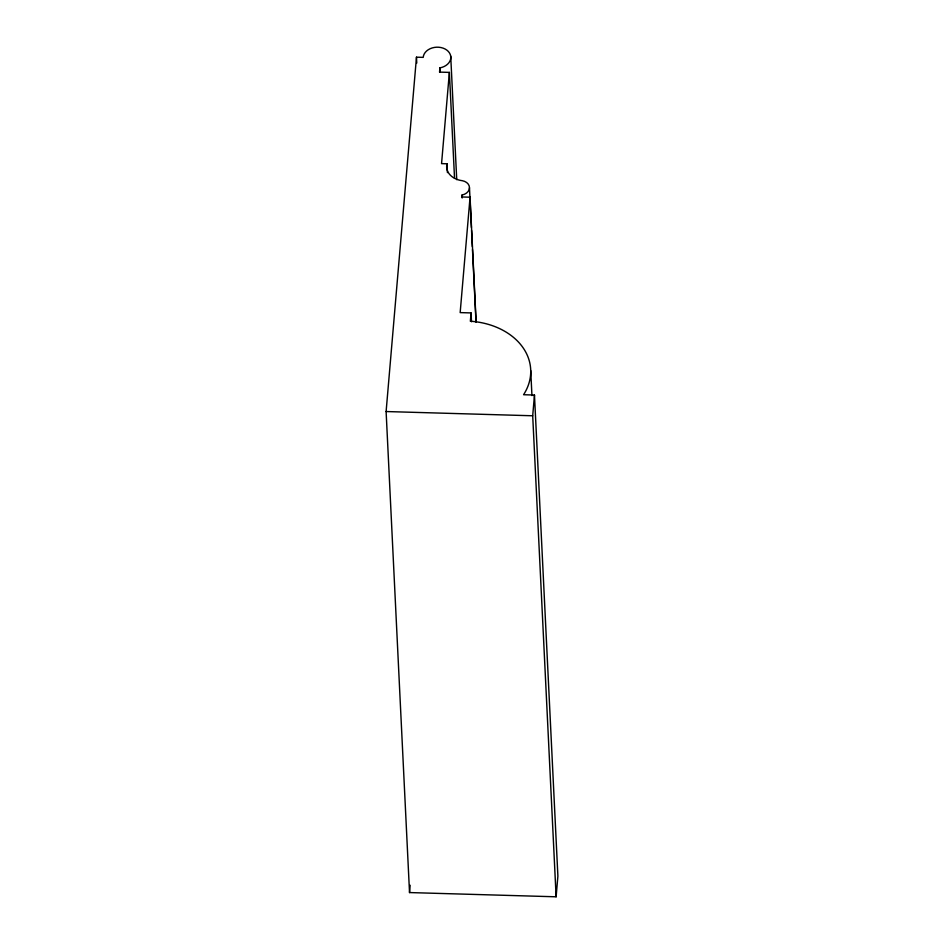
<?xml version="1.0" encoding="UTF-8"?>
<svg xmlns="http://www.w3.org/2000/svg" width="944" height="944" viewBox="0 0 944 944"><rect width="100%" height="100%" fill="white"/><g stroke="black" fill="none" stroke-linecap="round" stroke-linejoin="round"><path stroke-width="1.42" d="M450.713 56.109A13.83 10.49 -2.8 0 1 439.904 67.874L439.538 72.11L449.379 72.393L441.556 163.631L447.008 163.784A19.293 14.632 -2.8 0 0 453.273 177.555L455.291 178.676A19.293 14.632 -2.8 0 0 462.289 180.693A9.759 7.399 -2.8 0 1 469.475 187.785A9.759 7.399 -2.8 0 1 462.041 195.042L461.876 196.966L470.053 197.202L460.165 312.606L471.068 312.924L470.348 321.22A68.287 51.802 -2.8 0 1 523.566 394.722L534.469 395.04L557.892 876.067L556.122 896.8L409.531 892.564L386.108 411.537L416.481 57.183L423.207 57.372A13.83 10.49 -2.8 0 1 436.541 47.2A13.83 10.49 -2.8 0 1 450.713 56.109L456.731 179.679M409.531 892.564L410.156 885.248M556.122 896.8L532.699 415.773L534.469 395.04M386.108 411.537L532.699 415.773M530.729 370.579L531.944 395.583M470.053 197.202L476.142 322.234M469.475 187.785L471.41 227.504M471.552 230.442L472.342 246.632M472.484 249.57L475.988 321.656M471.068 312.924L471.493 321.751M462.041 195.042L462.182 197.98M449.379 72.393L454.536 178.31M447.008 163.784L447.432 172.61M439.904 67.874L440.116 72.287M416.481 57.183L416.764 63.059"/></g></svg>
